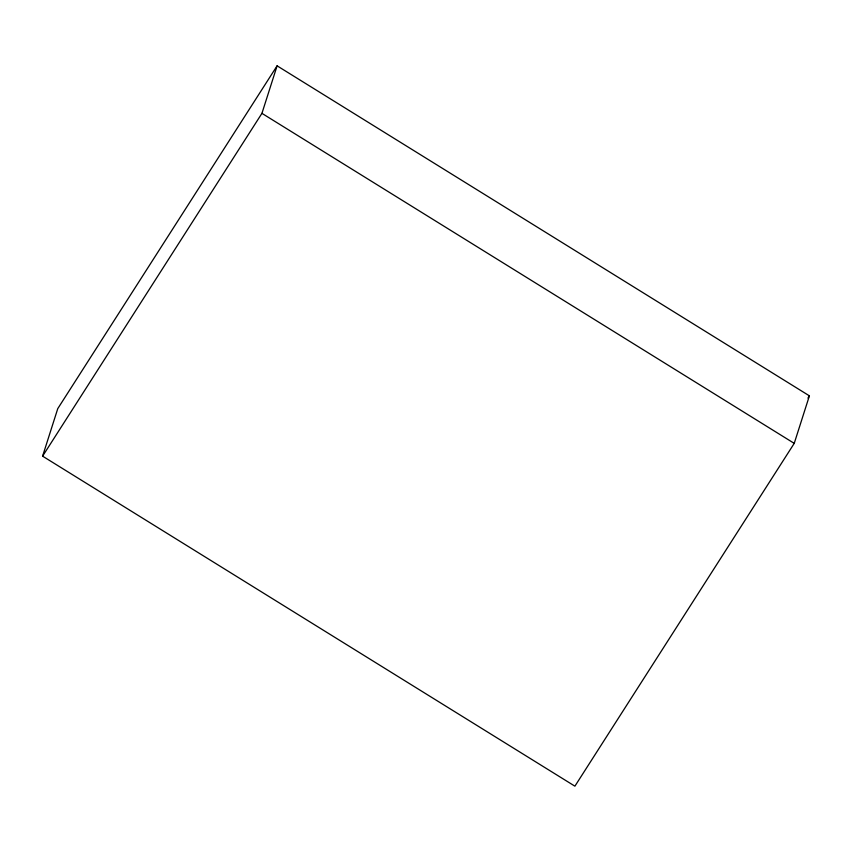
<?xml version="1.0" encoding="UTF-8"?>
<svg xmlns="http://www.w3.org/2000/svg" width="852" height="852" viewBox="0 0 852 852"><rect width="100%" height="100%" fill="white"/><g stroke="black" fill="none" stroke-linecap="round" stroke-linejoin="round"><path stroke-width="1.28" d="M42.6 456.161L57.766 408.63L277.102 65.828L809.4 395.839L794.234 443.37L574.898 786.172L42.6 456.161L261.937 113.348L277.102 65.828M807.962 398.086L809.4 395.839M261.937 113.348L794.234 443.37"/></g></svg>
